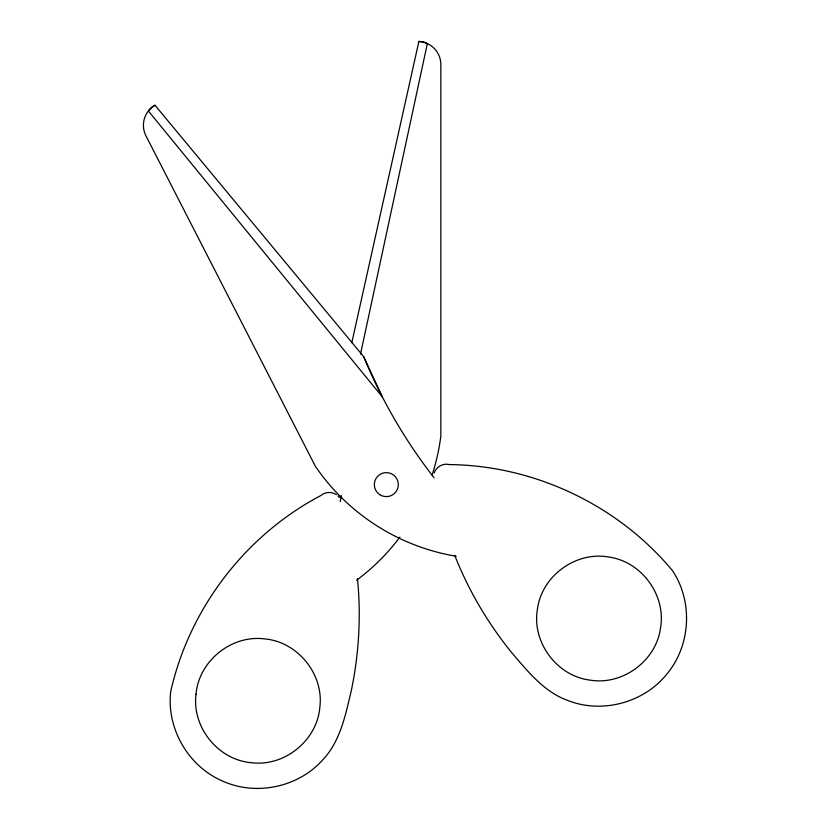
<?xml version="1.0" encoding="UTF-8"?>
<svg xmlns="http://www.w3.org/2000/svg" width="830" height="830" viewBox="0 0 830 830"><rect width="100%" height="100%" fill="white"/><g stroke="black" fill="none" stroke-linecap="round" stroke-linejoin="round"><path stroke-width="1.25" d="M360.521 354.088L427.346 43.575A31.706 23.126 -76.3 0 0 418.86 41.5L351.796 342.717M434.256 472.83C436.248 466.761 443.127 462.995 449.31 464.572C534.427 465.433 617.976 505.117 672.414 570.563C693.04 601.377 690.861 644.941 667.279 673.545C644.35 702.678 602.248 714.07 567.751 700.479C543.712 691.764 527.465 670.951 511.363 652.235C487.76 623.029 468.494 590.327 454.736 555.384M336.42 494.67C331.803 491.443 325.132 491.806 320.888 495.52C245.524 535.111 189.292 608.556 170.7 691.629C166.415 728.45 188.213 766.225 222.253 780.916C255.951 796.385 298.613 787.317 323.109 759.481C340.528 740.754 345.488 714.827 351.277 690.819C358.954 654.061 361.185 616.171 357.481 578.801M338.049 495.987L339.429 497.554M363.685 356.672L382.35 396.948L148.373 110.971A31.706 23.126 49.2 0 1 154.992 105.254L363.685 356.672A520.597 520.597 0 0 0 434.132 477.862M432.077 475.123A213.424 213.424 0 0 0 440.844 436.082L440.844 64.595A23.126 23.126 0 0 0 418.86 41.5M399.904 537.072A213.424 213.424 0 0 1 356.589 580.243M341.348 495.562A520.597 520.597 0 0 1 340.217 501.631M456.189 556.256A213.424 213.424 0 0 1 315.442 466.419L145.956 135.84A23.126 23.126 0 0 1 154.992 105.254M196.015 694.285C191.782 727.298 218.249 759.979 251.417 762.708C284.431 766.941 317.122 740.474 319.841 707.305C324.074 674.292 297.607 641.6 264.438 638.882C231.425 634.649 198.744 661.116 196.015 694.285M537.466 608.94C531.594 641.694 556.401 675.662 589.393 680.029C622.158 685.902 656.115 661.095 660.493 628.103C666.365 595.349 641.559 561.381 608.566 557.003C575.802 551.141 541.845 575.947 537.466 608.94M379.787 494.67A11.994 11.994 0 0 0 398.296 485.239A11.994 11.994 0 0 0 380.877 473.93A11.994 11.994 0 0 0 379.787 494.67"/></g></svg>
